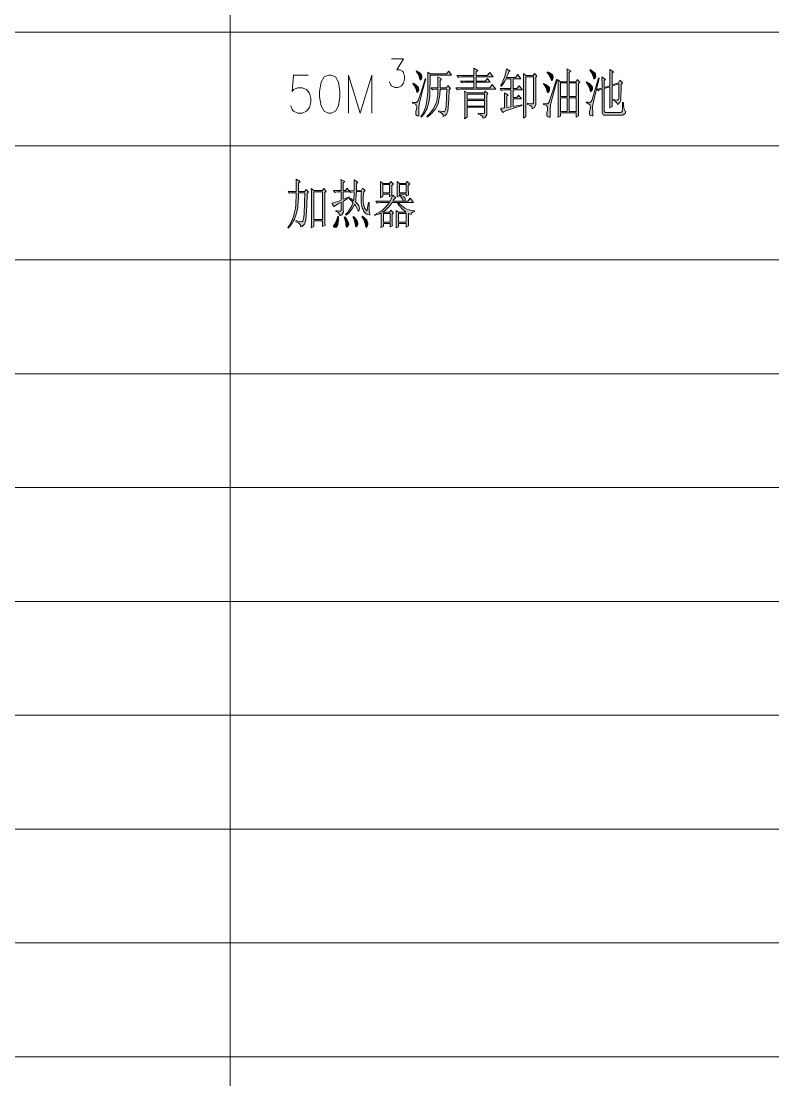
# Model space of a CAD drawing. Header units: millimetres. Extents: x 0 to 207, y 0 to 293.
# Drawn here: x 52 to 104.1, y 147.4 to 220.7 of the extents above; entities that cross this region are included whole.
import ezdxf

# ---------------------------------------------------------------- set-up
doc = ezdxf.new("R2010")
doc.units = ezdxf.units.MM

msp = doc.modelspace()

# ---------------------------------------------------------------- hatches: boundary and pattern name
h = msp.add_hatch(color=0)
h.dxf.hatch_style = 2
h.paths.add_polyline_path([(79.410278, 217.297), (79.561972, 217.20175), (79.734833, 217.057111), (79.752472, 217.01125), (79.770111, 216.961861), (79.78775, 216.901889), (79.78775, 216.887778), (79.78775, 216.848972), (79.766583, 216.774889), (79.745417, 216.739611), (79.72425, 216.704333), (79.699556, 216.665528), (79.674861, 216.665528), (79.639583, 216.732556), (79.621944, 216.799583), (79.593722, 216.901889), (79.477306, 217.134722), (79.389111, 217.268778)])
h = msp.add_hatch(color=0)
h.dxf.hatch_style = 2
h.paths.add_polyline_path([(80.186389, 217.208806), (80.348667, 217.078278), (81.488139, 217.078278), (81.643361, 217.268778), (81.840917, 216.990083), (80.348667, 216.990083), (80.348667, 216.623194), (80.341611, 216.019944), (80.331028, 215.787111), (80.323972, 215.55075), (80.256944, 215.109778), (80.196972, 214.905167), (80.140528, 214.697028), (79.911222, 214.294861), (79.738361, 214.097306), (79.703083, 214.139639), (79.840667, 214.330139), (80.027639, 214.753472), (80.080556, 214.986306), (80.133472, 215.215611), (80.189917, 215.825917), (80.193444, 216.203389), (80.193444, 216.580861), (80.193444, 217.085333)])
h = msp.add_hatch(color=0)
h.dxf.hatch_style = 2
h.paths.add_polyline_path([(83.368444, 217.473389), (83.650667, 217.325222), (83.544833, 217.222917), (83.544833, 216.972444), (84.306833, 216.972444), (84.483222, 217.191167), (84.719583, 216.88425), (83.544833, 216.88425), (83.544833, 216.591444), (84.165722, 216.591444), (84.317417, 216.767833), (84.5185, 216.50325), (83.544833, 216.50325), (83.544833, 216.12225), (84.483222, 216.12225), (84.659611, 216.340972), (84.895972, 216.034056), (82.521778, 216.034056), (82.447694, 216.034056), (82.306583, 216.012889), (82.239556, 215.988194), (82.133722, 216.12225), (83.379028, 216.12225), (83.379028, 216.50325), (82.849861, 216.50325), (82.775778, 216.50325), (82.634667, 216.482083), (82.571167, 216.460917), (82.465333, 216.591444), (83.379028, 216.591444), (83.379028, 216.88425), (82.592333, 216.88425), (82.51825, 216.88425), (82.377139, 216.863083), (82.310111, 216.841917), (82.204278, 216.972444), (83.379028, 216.972444), (83.379028, 217.1065), (83.3755, 217.356972)])
h = msp.add_hatch(color=0)
h.dxf.hatch_style = 2
h.paths.add_polyline_path([(85.657972, 214.757), (85.950778, 214.799333), (85.950778, 215.988194), (85.587417, 215.988194), (85.509806, 215.988194), (85.368694, 215.967028), (85.305194, 215.945861), (85.199361, 216.076389), (85.950778, 216.076389), (85.950778, 216.753722), (85.612111, 216.753722), (85.516861, 216.577333), (85.347528, 216.31275), (85.269917, 216.224556), (85.234639, 216.252778), (85.31225, 216.393889), (85.43925, 216.690222), (85.492167, 216.848972), (85.545083, 217.004194), (85.622694, 217.304056), (85.647389, 217.441639), (85.890806, 217.279361), (85.799083, 217.222917), (85.746167, 217.095917), (85.665028, 216.905417), (85.633278, 216.841917), (86.268278, 216.841917), (86.419972, 217.032417), (86.642222, 216.753722), (86.102472, 216.753722), (86.102472, 216.076389), (86.363528, 216.076389), (86.515222, 216.266889), (86.737472, 215.988194), (86.102472, 215.988194), (86.102472, 215.444917), (86.349417, 215.444917), (86.479944, 215.607194), (86.6775, 215.356722), (86.102472, 215.356722), (86.102472, 214.831083), (86.712778, 214.9475), (86.726889, 214.887528), (86.363528, 214.785222), (85.862583, 214.63), (85.728528, 214.580611), (85.594472, 214.527694), (85.418083, 214.4395), (85.37575, 214.404222), (85.234639, 214.697028), (85.294611, 214.704083), (85.428667, 214.72525), (85.506278, 214.742889), (85.506278, 215.342611), (85.506278, 215.430806), (85.499222, 215.649528), (85.492167, 215.783583), (85.753222, 215.621306), (85.657972, 215.533111)])
h = msp.add_hatch(color=0)
h.dxf.hatch_style = 2
h.paths.add_polyline_path([(87.09025, 215.049806), (87.206667, 215.035694), (87.372472, 215.021583), (87.418333, 215.021583), (87.464194, 215.021583), (87.513583, 215.085083), (87.513583, 215.152111), (87.513583, 216.88425), (86.973833, 216.88425), (86.973833, 214.125528), (86.808028, 214.023222), (86.815083, 214.15375), (86.818611, 214.368944), (86.818611, 214.450083), (86.818611, 216.665528), (86.818611, 216.729028), (86.815083, 216.951278), (86.808028, 217.102972), (86.973833, 216.972444), (87.488889, 216.972444), (87.570028, 217.120611), (87.746417, 216.944222), (87.665278, 216.856028), (87.665278, 215.109778), (87.672333, 214.9475), (87.548861, 214.72525), (87.418333, 214.668806), (87.414806, 214.771111), (87.249, 214.926333), (87.09025, 214.975722)])
h = msp.add_hatch(color=0)
h.dxf.hatch_style = 2
h.paths.add_polyline_path([(88.48725, 217.237028), (88.646, 217.148833), (88.822389, 217.018306), (88.840028, 216.9795), (88.857667, 216.940694), (88.875306, 216.877194), (88.875306, 216.856028), (88.875306, 216.824278), (88.857667, 216.75725), (88.840028, 216.714917), (88.822389, 216.676111), (88.794167, 216.633778), (88.780056, 216.633778), (88.762417, 216.633778), (88.727139, 216.69375), (88.7095, 216.753722), (88.674222, 216.848972), (88.55075, 217.067694), (88.462556, 217.191167)])
h = msp.add_hatch(color=0)
h.paths.add_polyline_path([(89.203389, 214.079667), (89.210444, 214.227833), (89.213972, 214.492417), (89.213972, 214.608833), (89.213972, 216.150472), (89.213972, 216.273944), (89.210444, 216.531472), (89.203389, 216.665528), (89.369194, 216.545583), (89.838389, 216.545583), (89.838389, 216.926583), (89.831333, 217.374611), (89.824278, 217.441639), (90.095917, 217.293472), (89.990083, 217.191167), (89.990083, 216.545583), (90.459278, 216.545583), (90.543944, 216.69375), (90.716806, 216.50325), (90.625083, 216.415056), (90.625083, 214.594722), (90.625083, 214.492417), (90.628611, 214.287806), (90.635667, 214.181972), (90.473389, 214.079667), (90.473389, 214.386583), (89.369194, 214.386583), (89.369194, 214.167861)])
h.paths.add_polyline_path([(89.990083, 215.430806), (89.990083, 214.474778), (90.473389, 214.474778), (90.473389, 215.430806)])
h.paths.add_polyline_path([(89.990083, 216.457389), (89.990083, 215.519), (90.473389, 215.519), (90.473389, 216.457389)])
h.paths.add_polyline_path([(89.369194, 215.430806), (89.369194, 214.474778), (89.838389, 214.474778), (89.838389, 215.430806)])
h.paths.add_polyline_path([(89.369194, 216.457389), (89.369194, 215.519), (89.838389, 215.519), (89.838389, 216.457389)])
h = msp.add_hatch(color=0)
h.dxf.hatch_style = 2
h.paths.add_polyline_path([(91.432944, 217.385194), (91.59875, 217.279361), (91.778667, 217.127667), (91.792778, 217.07475), (91.806889, 217.025361), (91.821, 216.951278), (91.821, 216.930111), (91.821, 216.891306), (91.799833, 216.824278), (91.782194, 216.796056), (91.761028, 216.767833), (91.729278, 216.739611), (91.715167, 216.739611), (91.697528, 216.739611), (91.66225, 216.810167), (91.644611, 216.88425), (91.616389, 216.9795), (91.499972, 217.208806), (91.411778, 217.339333)])
h = msp.add_hatch(color=0)
h.dxf.hatch_style = 2
h.paths.add_polyline_path([(92.798194, 216.196333), (92.410139, 216.076389), (92.410139, 214.608833), (92.410139, 214.506528), (92.466583, 214.404222), (92.526556, 214.404222), (93.500222, 214.404222), (93.56725, 214.404222), (93.641333, 214.492417), (93.655444, 214.580611), (93.666028, 214.668806), (93.676611, 214.926333), (93.676611, 215.095667), (93.736583, 215.095667), (93.743639, 214.926333), (93.764806, 214.704083), (93.782444, 214.654694), (93.800083, 214.601778), (93.860056, 214.513583), (93.898861, 214.478306), (93.853, 214.34425), (93.690722, 214.220778), (93.570778, 214.227833), (92.480694, 214.227833), (92.367806, 214.227833), (92.254917, 214.383056), (92.254917, 214.53475), (92.254917, 216.034056), (92.057361, 215.974083), (92.0115, 215.917639), (91.926833, 216.019944), (92.254917, 216.108139), (92.254917, 216.393889), (92.251389, 216.774889), (92.244333, 216.870139), (92.491278, 216.707861), (92.410139, 216.619667), (92.410139, 216.150472), (92.798194, 216.266889), (92.798194, 216.700806), (92.791139, 217.258194), (92.784083, 217.385194), (93.041611, 217.237028), (92.949889, 217.134722), (92.949889, 216.326861), (93.394389, 216.475028), (93.489639, 216.651417), (93.666028, 216.475028), (93.584889, 216.355083), (93.577833, 215.99525), (93.56725, 215.533111), (93.56725, 215.430806), (93.563722, 215.3285), (93.531972, 215.180333), (93.500222, 215.138), (93.472, 215.095667), (93.383806, 215.014528), (93.323833, 214.975722), (93.288556, 215.070972), (93.136861, 215.212083), (93.020444, 215.254417), (93.020444, 215.314389), (93.143917, 215.293222), (93.299139, 215.275583), (93.330889, 215.279111), (93.362639, 215.282639), (93.401444, 215.339083), (93.4085, 215.395528), (93.412028, 215.448444), (93.426139, 215.952917), (93.429667, 216.400944), (92.949889, 216.252778), (92.949889, 215.314389), (92.949889, 215.205028), (92.956944, 214.961611), (92.960472, 214.831083), (92.784083, 214.728778), (92.791139, 214.887528), (92.798194, 215.205028), (92.798194, 215.356722)])
h = msp.add_hatch(color=0)
h.dxf.hatch_style = 2
h.paths.add_polyline_path([(80.045278, 216.739611), (79.858306, 216.012889), (79.646639, 215.180333), (79.621944, 215.0745), (79.59725, 214.965139), (79.576083, 214.728778), (79.576083, 214.594722), (79.576083, 214.464194), (79.572556, 214.291333), (79.569028, 214.252528), (79.5655, 214.210194), (79.540806, 214.171389), (79.516111, 214.171389), (79.498472, 214.171389), (79.449083, 214.189028), (79.417333, 214.206667), (79.385583, 214.224306), (79.353833, 214.294861), (79.353833, 214.347778), (79.353833, 214.390111), (79.371472, 214.499472), (79.389111, 214.5665), (79.40675, 214.640583), (79.424389, 214.749944), (79.424389, 214.785222), (79.424389, 214.838139), (79.392639, 214.919278), (79.364417, 214.9475), (79.336194, 214.97925), (79.21625, 215.035694), (79.128056, 215.067444), (79.128056, 215.123889), (79.240944, 215.109778), (79.371472, 215.099194), (79.392639, 215.102722), (79.413806, 215.10625), (79.473778, 215.16975), (79.509056, 215.226194), (79.547861, 215.286167), (79.791278, 216.048167), (79.999417, 216.753722)])
h = msp.add_hatch(color=0)
h.dxf.hatch_style = 2
h.paths.add_polyline_path([(79.188028, 216.446806), (79.371472, 216.330389), (79.554917, 216.139889), (79.558444, 216.072861), (79.561972, 216.002306), (79.544333, 215.903528), (79.523167, 215.871778), (79.502, 215.843556), (79.477306, 215.815333), (79.452611, 215.815333), (79.417333, 215.885889), (79.399694, 215.959972), (79.371472, 216.055222), (79.251528, 216.284528), (79.163333, 216.418583)])
h = msp.add_hatch(color=0)
h.dxf.hatch_style = 2
h.paths.add_polyline_path([(80.419222, 216.12225), (80.891944, 216.12225), (80.895472, 216.418583), (80.891944, 216.799583), (80.877833, 216.887778), (81.149472, 216.739611), (81.054222, 216.637306), (81.043639, 216.12225), (81.488139, 216.12225), (81.572806, 216.270417), (81.759778, 216.079917), (81.664528, 215.991722), (81.646889, 215.293222), (81.586917, 214.499472), (81.541056, 214.404222), (81.498722, 214.308972), (81.361139, 214.178444), (81.265889, 214.139639), (81.258833, 214.252528), (81.096556, 214.411278), (80.937806, 214.464194), (80.937806, 214.524167), (81.061278, 214.499472), (81.241194, 214.474778), (81.294111, 214.47125), (81.350556, 214.467722), (81.424639, 214.587667), (81.442278, 214.714667), (81.459917, 214.838139), (81.495194, 215.501361), (81.512833, 216.034056), (81.043639, 216.034056), (81.036583, 215.638944), (80.920167, 215.032167), (80.807278, 214.824028), (80.697917, 214.615889), (80.366306, 214.252528), (80.151111, 214.097306), (80.126417, 214.139639), (80.313389, 214.308972), (80.595611, 214.682917), (80.690861, 214.891056), (80.786111, 215.095667), (80.884889, 215.667167), (80.891944, 216.034056), (80.807278, 216.034056), (80.733194, 216.034056), (80.592083, 216.012889), (80.525056, 215.991722)])
h = msp.add_hatch(color=0)
h.dxf.hatch_style = 2
h.paths.add_polyline_path([(88.215611, 216.429167), (88.409639, 216.319806), (88.607194, 216.132833), (88.610722, 216.055222), (88.61425, 215.977611), (88.596611, 215.875306), (88.575444, 215.850611), (88.554278, 215.822389), (88.522528, 215.797694), (88.511944, 215.797694), (88.494306, 215.797694), (88.459028, 215.864722), (88.441389, 215.93175), (88.416694, 216.019944), (88.293222, 216.252778), (88.194444, 216.400944)])
h = msp.add_hatch(color=0)
h.dxf.hatch_style = 2
h.paths.add_polyline_path([(89.143417, 216.69375), (88.938806, 215.914111), (88.716556, 215.046278), (88.698917, 214.954556), (88.681278, 214.862833), (88.663639, 214.637056), (88.663639, 214.506528), (88.663639, 214.376), (88.663639, 214.203139), (88.663639, 214.160806), (88.663639, 214.122), (88.638944, 214.079667), (88.617778, 214.079667), (88.600139, 214.079667), (88.543694, 214.100833), (88.504889, 214.118472), (88.466083, 214.136111), (88.427278, 214.213722), (88.427278, 214.270167), (88.427278, 214.323083), (88.441389, 214.425389), (88.451972, 214.478306), (88.469611, 214.548861), (88.48725, 214.668806), (88.48725, 214.711139), (88.48725, 214.757), (88.462556, 214.827556), (88.434333, 214.859306), (88.409639, 214.887528), (88.293222, 214.9475), (88.205028, 214.975722), (88.205028, 215.035694), (88.300278, 215.021583), (88.427278, 215.007472), (88.459028, 215.011), (88.490778, 215.018056), (88.554278, 215.081556), (88.586028, 215.145056), (88.617778, 215.208556), (88.875306, 215.988194), (89.097556, 216.707861)])
h = msp.add_hatch(color=0)
h.dxf.hatch_style = 2
h.paths.add_polyline_path([(91.175417, 216.545583), (91.380028, 216.415056), (91.588167, 216.199861), (91.588167, 216.115194), (91.588167, 216.030528), (91.556417, 215.917639), (91.521139, 215.885889), (91.489389, 215.857667), (91.432944, 215.93175), (91.411778, 216.034056), (91.380028, 216.129306), (91.253028, 216.362139), (91.15425, 216.50325)])
h = msp.add_hatch(color=0)
h.dxf.hatch_style = 2
h.paths.add_polyline_path([(92.057361, 216.796056), (91.870389, 216.016417), (91.66225, 215.148583), (91.641083, 215.056861), (91.619917, 214.965139), (91.602278, 214.742889), (91.605806, 214.608833), (91.609333, 214.478306), (91.616389, 214.294861), (91.623444, 214.241944), (91.623444, 214.213722), (91.591694, 214.181972), (91.563472, 214.181972), (91.538778, 214.181972), (91.482333, 214.199611), (91.447056, 214.213722), (91.411778, 214.227833), (91.3765, 214.294861), (91.3765, 214.34425), (91.3765, 214.383056), (91.394139, 214.492417), (91.411778, 214.5665), (91.429417, 214.637056), (91.447056, 214.757), (91.447056, 214.799333), (91.447056, 214.85225), (91.418833, 214.933389), (91.394139, 214.961611), (91.365917, 214.989833), (91.253028, 215.049806), (91.164833, 215.078028), (91.164833, 215.138), (91.270667, 215.123889), (91.401194, 215.113306), (91.429417, 215.116833), (91.454111, 215.120361), (91.514083, 215.183861), (91.545833, 215.247361), (91.577583, 215.310861), (91.810417, 216.0905), (92.0115, 216.810167)])
h = msp.add_hatch(color=0)
h.paths.add_polyline_path([(82.744028, 215.885889), (82.945111, 215.769472), (84.084583, 215.769472), (84.165722, 215.9), (84.352694, 215.723611), (84.271556, 215.635417), (84.271556, 214.390111), (84.278611, 214.241944), (84.148083, 214.051444), (84.014028, 214.009111), (84.014028, 214.111417), (83.844694, 214.256056), (83.671833, 214.301917), (83.671833, 214.361889), (83.844694, 214.34425), (84.038722, 214.333667), (84.059889, 214.337194), (84.084583, 214.340722), (84.109278, 214.390111), (84.109278, 214.432444), (84.109278, 214.771111), (82.920417, 214.771111), (82.920417, 214.079667), (82.744028, 213.977361), (82.751083, 214.139639), (82.758139, 214.619417), (82.758139, 214.940444), (82.758139, 215.257944), (82.751083, 215.734194)])
h.paths.add_polyline_path([(82.920417, 215.243833), (82.920417, 214.859306), (84.109278, 214.859306), (84.109278, 215.243833)])
h.paths.add_polyline_path([(82.920417, 215.681278), (82.920417, 215.332028), (84.109278, 215.332028), (84.109278, 215.681278)])
h = msp.add_hatch(color=0)
h.dxf.hatch_style = 2
h.paths.add_polyline_path([(71.081194, 208.936167), (71.081194, 209.20075), (71.074139, 209.627611), (71.070611, 209.786361), (71.349306, 209.627611), (71.243472, 209.521778), (71.243472, 208.936167), (71.666806, 208.936167), (71.762056, 209.084333), (71.938444, 208.893833), (71.832611, 208.791528), (71.814972, 207.937806), (71.751472, 206.957083), (71.702083, 206.823028), (71.656222, 206.6925), (71.497472, 206.530222), (71.384583, 206.502), (71.391639, 206.59725), (71.229361, 206.773639), (71.0565, 206.85125), (71.070611, 206.925333), (71.204667, 206.883), (71.381056, 206.837139), (71.419861, 206.837139), (71.444556, 206.837139), (71.493944, 206.858306), (71.522167, 206.875944), (71.546861, 206.893583), (71.59625, 207.062917), (71.613889, 207.211083), (71.635056, 207.362778), (71.666806, 208.181222), (71.680917, 208.847972), (71.243472, 208.847972), (71.239944, 208.608083), (71.218778, 208.18475), (71.204667, 208.004833), (71.190556, 207.824917), (71.105889, 207.440389), (71.035333, 207.235778), (70.964778, 207.027639), (70.710778, 206.611361), (70.527333, 206.396167), (70.492056, 206.442028), (70.629639, 206.639583), (70.827194, 207.027639), (70.887167, 207.218139), (70.947139, 207.412167), (71.028278, 207.800222), (71.045917, 207.997778), (71.063556, 208.195333), (71.081194, 208.622194), (71.081194, 208.847972), (70.763694, 208.847972), (70.622583, 208.81975), (70.527333, 208.936167)])
h = msp.add_hatch(color=0)
h.dxf.hatch_style = 2
h.paths.add_polyline_path([(74.192694, 209.006722), (74.192694, 209.296), (74.185639, 209.677), (74.182111, 209.77225), (74.439639, 209.638194), (74.344389, 209.535889), (74.344389, 209.006722), (74.4855, 209.006722), (74.616028, 209.169), (74.792417, 208.918528), (74.344389, 208.918528), (74.344389, 208.407), (74.414944, 208.435222), (74.616028, 208.516361), (74.743028, 208.569278), (74.757139, 208.509306), (74.619556, 208.435222), (74.414944, 208.318806), (74.344389, 208.272944), (74.344389, 207.659111), (74.351444, 207.518), (74.235028, 207.320444), (74.111556, 207.260472), (74.1045, 207.355722), (73.963389, 207.503889), (73.829333, 207.556806), (73.829333, 207.61325), (73.935167, 207.599139), (74.076278, 207.585028), (74.115083, 207.585028), (74.153889, 207.585028), (74.192694, 207.634417), (74.192694, 207.687333), (74.192694, 208.202389), (73.981028, 208.096556), (73.734083, 207.937806), (73.698806, 207.877833), (73.557694, 208.142417), (73.645889, 208.156528), (73.963389, 208.258833), (74.192694, 208.347028), (74.192694, 208.918528), (74.041, 208.918528), (73.963389, 208.918528), (73.822278, 208.897361), (73.758778, 208.876194), (73.652944, 209.006722)])
h = msp.add_hatch(color=0)
h.dxf.hatch_style = 2
h.paths.add_polyline_path([(74.767722, 208.992611), (75.095806, 209.006722), (75.095806, 209.26425), (75.092278, 209.631139), (75.085222, 209.7405), (75.353333, 209.595861), (75.261611, 209.493556), (75.254556, 209.292472), (75.2475, 209.059639), (75.2475, 209.020833), (75.600278, 209.038472), (75.670833, 209.183111), (75.847222, 209.006722), (75.7555, 208.918528), (75.737861, 208.766833), (75.720222, 208.516361), (75.720222, 208.421111), (75.720222, 208.294111), (75.751972, 208.054222), (75.783722, 207.937806), (75.815472, 207.817861), (75.917778, 207.655583), (75.988333, 207.61325), (76.016556, 207.796694), (76.069472, 208.082444), (76.094167, 208.18475), (76.140028, 208.18475), (76.129444, 208.047167), (76.122389, 207.814333), (76.122389, 207.722611), (76.125917, 207.630889), (76.154139, 207.472139), (76.175306, 207.408639), (76.192944, 207.362778), (76.175306, 207.320444), (76.140028, 207.320444), (76.129444, 207.320444), (76.044778, 207.348667), (75.970694, 207.376889), (75.896611, 207.408639), (75.769611, 207.560333), (75.713167, 207.687333), (75.656722, 207.810806), (75.59675, 208.036583), (75.589694, 208.135361), (75.582639, 208.234139), (75.579111, 208.382306), (75.579111, 208.435222), (75.579111, 208.551639), (75.589694, 208.809167), (75.600278, 208.950278), (75.2475, 208.932639), (75.243972, 208.706861), (75.208694, 208.347028), (75.180472, 208.2165), (75.296889, 208.103611), (75.423889, 207.948389), (75.438, 207.899), (75.448583, 207.853139), (75.459167, 207.789639), (75.459167, 207.775528), (75.459167, 207.754361), (75.448583, 207.694389), (75.438, 207.655583), (75.423889, 207.620306), (75.402722, 207.585028), (75.388611, 207.585028), (75.378028, 207.585028), (75.34275, 207.641472), (75.318056, 207.701444), (75.282778, 207.789639), (75.184, 207.973083), (75.1205, 208.068333), (74.997028, 207.80375), (74.697167, 207.42275), (74.520778, 207.306333), (74.496083, 207.348667), (74.672472, 207.525056), (74.926472, 207.944861), (75.004083, 208.18475), (74.951167, 208.251778), (74.838278, 208.37525), (74.778306, 208.435222), (74.803, 208.477556), (74.884139, 208.428167), (75.004083, 208.339972), (75.039361, 208.304694), (75.060528, 208.449333), (75.092278, 208.759778), (75.095806, 208.918528), (74.908833, 208.904417), (74.862972, 208.862083)])
h = msp.add_hatch(color=0)
h.paths.add_polyline_path([(76.916139, 208.509306), (76.923194, 208.657472), (76.926722, 208.94675), (76.926722, 209.091389), (76.926722, 209.2325), (76.923194, 209.507667), (76.916139, 209.641722), (77.081944, 209.507667), (77.540556, 209.507667), (77.621694, 209.641722), (77.808667, 209.447694), (77.702833, 209.363028), (77.702833, 209.098444), (77.709889, 208.752722), (77.713417, 208.671583), (77.551139, 208.583389), (77.551139, 208.759778), (77.081944, 208.759778), (77.081944, 208.611611)])
h.paths.add_polyline_path([(77.081944, 209.419472), (77.081944, 208.847972), (77.551139, 208.847972), (77.551139, 209.419472)])
h = msp.add_hatch(color=0)
h.paths.add_polyline_path([(78.066194, 208.583389), (78.07325, 208.717444), (78.080306, 208.982028), (78.080306, 209.119611), (78.080306, 209.253667), (78.07325, 209.514722), (78.066194, 209.638194), (78.232, 209.507667), (78.6765, 209.507667), (78.761167, 209.641722), (78.937556, 209.465333), (78.842306, 209.363028), (78.842306, 209.119611), (78.849361, 208.780944), (78.852889, 208.685694), (78.690611, 208.611611), (78.690611, 208.759778), (78.232, 208.759778), (78.232, 208.657472)])
h.paths.add_polyline_path([(78.232, 209.419472), (78.232, 208.847972), (78.690611, 208.847972), (78.690611, 209.419472)])
h = msp.add_hatch(color=0)
h.paths.add_polyline_path([(73.063806, 208.879722), (73.063806, 207.278111), (73.063806, 207.101722), (73.070861, 206.763056), (73.077917, 206.600778), (72.912111, 206.512583), (72.912111, 206.911222), (72.291222, 206.911222), (72.291222, 206.530222), (72.125417, 206.427917), (72.132472, 206.653694), (72.136, 207.338083), (72.136, 207.793167), (72.136, 208.24825), (72.132472, 208.929111), (72.125417, 209.158417), (72.301806, 209.01025), (72.887417, 209.01025), (72.99325, 209.144306), (73.148472, 208.950278)])
h.paths.add_polyline_path([(72.291222, 208.922056), (72.291222, 206.999417), (72.912111, 206.999417), (72.912111, 208.922056)])
h = msp.add_hatch(color=0)
h.paths.add_polyline_path([(78.852889, 207.408639), (78.852889, 207.101722), (78.859944, 206.681917), (78.867, 206.572556), (78.690611, 206.484361), (78.690611, 206.720722), (78.161444, 206.720722), (78.161444, 206.498472), (77.995639, 206.427917), (78.002694, 206.579611), (78.00975, 206.886528), (78.00975, 207.034694), (78.00975, 207.186389), (78.002694, 207.475667), (77.995639, 207.616778), (78.161444, 207.514472), (78.655333, 207.514472), (78.6765, 207.542694), (78.478944, 207.680278), (78.179083, 208.004833), (78.080306, 208.188278), (77.727528, 208.188278), (77.572306, 207.958972), (77.240694, 207.623833), (77.05725, 207.514472), (77.551139, 207.514472), (77.632278, 207.645), (77.808667, 207.468611), (77.727528, 207.380417), (77.727528, 207.0735), (77.731056, 206.667806), (77.738111, 206.572556), (77.575833, 206.498472), (77.575833, 206.720722), (77.117222, 206.720722), (77.117222, 206.530222), (76.951417, 206.456139), (76.958472, 206.579611), (76.962, 206.844194), (76.962, 206.985306), (76.962, 207.122889), (76.962, 207.35925), (76.962, 207.4545), (76.845583, 207.401583), (76.623333, 207.320444), (76.5175, 207.292222), (76.506917, 207.334556), (76.669194, 207.408639), (76.958472, 207.5815), (77.081944, 207.680278), (77.205417, 207.779056), (77.434722, 208.033056), (77.540556, 208.188278), (76.976111, 208.188278), (76.8985, 208.188278), (76.757389, 208.163583), (76.693889, 208.142417), (76.588056, 208.276472), (77.575833, 208.276472), (77.625222, 208.378778), (77.720472, 208.590444), (77.762806, 208.699806), (77.985056, 208.509306), (77.925083, 208.481083), (77.815722, 208.364667), (77.762806, 208.276472), (78.500111, 208.276472), (78.471889, 208.378778), (78.355472, 208.555167), (78.267278, 208.625722), (78.291972, 208.671583), (78.401333, 208.636306), (78.542444, 208.569278), (78.570667, 208.537528), (78.602417, 208.509306), (78.630639, 208.459917), (78.630639, 208.435222), (78.630639, 208.399944), (78.602417, 208.318806), (78.570667, 208.276472), (78.807028, 208.276472), (78.972833, 208.481083), (79.205667, 208.188278), (78.150861, 208.188278), (78.249639, 208.068333), (78.482472, 207.870778), (78.613, 207.789639), (78.747056, 207.7085), (79.071611, 207.623833), (79.265639, 207.61325), (79.265639, 207.556806), (79.170389, 207.542694), (79.061028, 207.440389), (79.043389, 207.352194), (78.867, 207.42275)])
h.paths.add_polyline_path([(78.161444, 207.426278), (78.161444, 206.808917), (78.690611, 206.808917), (78.690611, 207.426278)])
h.paths.add_polyline_path([(77.117222, 207.426278), (77.117222, 206.808917), (77.575833, 206.808917), (77.575833, 207.426278)])
h = msp.add_hatch(color=0)
h.dxf.hatch_style = 2
h.paths.add_polyline_path([(73.956333, 207.218139), (74.005722, 207.218139), (74.005722, 206.974722), (73.970444, 206.66075), (73.935167, 206.586667), (73.899889, 206.512583), (73.815222, 206.456139), (73.762306, 206.47025), (73.712917, 206.484361), (73.663528, 206.530222), (73.663528, 206.558444), (73.663528, 206.579611), (73.69175, 206.632528), (73.7235, 206.66075), (73.779944, 206.734833), (73.899889, 207.013528)])
h = msp.add_hatch(color=0)
h.dxf.hatch_style = 2
h.paths.add_polyline_path([(74.450222, 207.186389), (74.563111, 207.055861), (74.690111, 206.85125), (74.70775, 206.777167), (74.725389, 206.703083), (74.70775, 206.590194), (74.672472, 206.551389), (74.637194, 206.509056), (74.591333, 206.47025), (74.58075, 206.47025), (74.556056, 206.47025), (74.527833, 206.558444), (74.520778, 206.646639), (74.513722, 206.770111), (74.457278, 207.034694), (74.404361, 207.172278)])
h = msp.add_hatch(color=0)
h.dxf.hatch_style = 2
h.paths.add_polyline_path([(75.039361, 207.218139), (75.162833, 207.094667), (75.300417, 206.921806), (75.318056, 206.872417), (75.335694, 206.826556), (75.353333, 206.756), (75.353333, 206.734833), (75.353333, 206.688972), (75.328639, 206.607833), (75.300417, 206.572556), (75.275722, 206.537278), (75.243972, 206.498472), (75.212222, 206.498472), (75.180472, 206.586667), (75.166361, 206.674861), (75.148722, 206.808917), (75.067583, 207.062917), (75.004083, 207.189917)])
h = msp.add_hatch(color=0)
h.dxf.hatch_style = 2
h.paths.add_polyline_path([(75.624972, 207.218139), (75.66025, 207.246361), (75.801361, 207.122889), (75.967167, 206.9465), (75.995389, 206.897111), (76.020083, 206.844194), (76.048306, 206.756), (76.048306, 206.720722), (76.048306, 206.667806), (76.023611, 206.576083), (75.998917, 206.537278), (75.97775, 206.494944), (75.942472, 206.456139), (75.931889, 206.456139), (75.91425, 206.456139), (75.8825, 206.537278), (75.871917, 206.618417), (75.854278, 206.734833), (75.730806, 207.034694)])

# ---------------------------------------------------------------- linework, layer by layer
at = {"color": 0, "lineweight": 0}
for points in [[(66.509194, 242.637028), (66.509194, 15.889111)], [(25.124833, 219.974583), (201.9935, 219.974583)], [(77.685194, 218.126028), (78.510694, 218.126028), (78.059139, 217.374611), (78.284917, 217.374611), (78.436611, 217.282889), (78.510694, 217.187639), (78.584778, 216.905417), (78.584778, 216.718444), (78.510694, 216.436222), (78.362528, 216.24925), (78.13675, 216.154), (77.910972, 216.154), (77.685194, 216.24925), (77.611111, 216.3445), (77.5335, 216.531472)], [(71.903167, 217.004194), (70.904806, 217.004194), (70.8025, 215.875306), (70.904806, 216.002306), (71.204667, 216.125778), (71.504528, 216.125778), (71.804389, 216.002306), (72.005472, 215.751833), (72.10425, 215.377889), (72.10425, 215.127417), (72.005472, 214.749944), (71.804389, 214.499472), (71.504528, 214.376), (71.204667, 214.376), (70.904806, 214.499472), (70.8025, 214.626472), (70.703722, 214.876944)], [(74.70775, 214.376), (74.70775, 217.004194), (75.508556, 214.376), (76.309361, 217.004194), (76.309361, 214.376)], [(25.124833, 212.093528), (201.9935, 212.093528)], [(25.124833, 204.208944), (201.9935, 204.208944)], [(25.124833, 196.327889), (201.9935, 196.327889)], [(25.124833, 188.443306), (201.9935, 188.443306)], [(25.124833, 180.56225), (201.9935, 180.56225)], [(25.124833, 172.677667), (201.9935, 172.677667)], [(25.124833, 164.796611), (201.9935, 164.796611)], [(25.124833, 156.915556), (201.9935, 156.915556)], [(25.124833, 149.030972), (201.9935, 149.030972)]]:
    msp.add_lwpolyline(points, dxfattribs=at)
for points in [[(73.307222, 217.004194), (73.007361, 216.877194), (72.806278, 216.50325), (72.703972, 215.875306), (72.703972, 215.501361), (72.806278, 214.876944), (73.007361, 214.499472), (73.307222, 214.376), (73.504778, 214.376), (73.808167, 214.499472), (74.005722, 214.876944), (74.108028, 215.501361), (74.108028, 215.875306), (74.005722, 216.50325), (73.808167, 216.877194), (73.504778, 217.004194)], [(79.410278, 217.297), (79.561972, 217.20175), (79.734833, 217.057111), (79.752472, 217.01125), (79.770111, 216.961861), (79.78775, 216.901889), (79.78775, 216.887778), (79.78775, 216.848972), (79.766583, 216.774889), (79.745417, 216.739611), (79.72425, 216.704333), (79.699556, 216.665528), (79.674861, 216.665528), (79.639583, 216.732556), (79.621944, 216.799583), (79.593722, 216.901889), (79.477306, 217.134722), (79.389111, 217.268778)], [(80.186389, 217.208806), (80.348667, 217.078278), (81.488139, 217.078278), (81.643361, 217.268778), (81.840917, 216.990083), (80.348667, 216.990083), (80.348667, 216.623194), (80.341611, 216.019944), (80.331028, 215.787111), (80.323972, 215.55075), (80.256944, 215.109778), (80.196972, 214.905167), (80.140528, 214.697028), (79.911222, 214.294861), (79.738361, 214.097306), (79.703083, 214.139639), (79.840667, 214.330139), (80.027639, 214.753472), (80.080556, 214.986306), (80.133472, 215.215611), (80.189917, 215.825917), (80.193444, 216.203389), (80.193444, 216.580861), (80.193444, 217.085333)], [(83.368444, 217.473389), (83.650667, 217.325222), (83.544833, 217.222917), (83.544833, 216.972444), (84.306833, 216.972444), (84.483222, 217.191167), (84.719583, 216.88425), (83.544833, 216.88425), (83.544833, 216.591444), (84.165722, 216.591444), (84.317417, 216.767833), (84.5185, 216.50325), (83.544833, 216.50325), (83.544833, 216.12225), (84.483222, 216.12225), (84.659611, 216.340972), (84.895972, 216.034056), (82.521778, 216.034056), (82.447694, 216.034056), (82.306583, 216.012889), (82.239556, 215.988194), (82.133722, 216.12225), (83.379028, 216.12225), (83.379028, 216.50325), (82.849861, 216.50325), (82.775778, 216.50325), (82.634667, 216.482083), (82.571167, 216.460917), (82.465333, 216.591444), (83.379028, 216.591444), (83.379028, 216.88425), (82.592333, 216.88425), (82.51825, 216.88425), (82.377139, 216.863083), (82.310111, 216.841917), (82.204278, 216.972444), (83.379028, 216.972444), (83.379028, 217.1065), (83.3755, 217.356972)], [(85.657972, 214.757), (85.950778, 214.799333), (85.950778, 215.988194), (85.587417, 215.988194), (85.509806, 215.988194), (85.368694, 215.967028), (85.305194, 215.945861), (85.199361, 216.076389), (85.950778, 216.076389), (85.950778, 216.753722), (85.612111, 216.753722), (85.516861, 216.577333), (85.347528, 216.31275), (85.269917, 216.224556), (85.234639, 216.252778), (85.31225, 216.393889), (85.43925, 216.690222), (85.492167, 216.848972), (85.545083, 217.004194), (85.622694, 217.304056), (85.647389, 217.441639), (85.890806, 217.279361), (85.799083, 217.222917), (85.746167, 217.095917), (85.665028, 216.905417), (85.633278, 216.841917), (86.268278, 216.841917), (86.419972, 217.032417), (86.642222, 216.753722), (86.102472, 216.753722), (86.102472, 216.076389), (86.363528, 216.076389), (86.515222, 216.266889), (86.737472, 215.988194), (86.102472, 215.988194), (86.102472, 215.444917), (86.349417, 215.444917), (86.479944, 215.607194), (86.6775, 215.356722), (86.102472, 215.356722), (86.102472, 214.831083), (86.712778, 214.9475), (86.726889, 214.887528), (86.363528, 214.785222), (85.862583, 214.63), (85.728528, 214.580611), (85.594472, 214.527694), (85.418083, 214.4395), (85.37575, 214.404222), (85.234639, 214.697028), (85.294611, 214.704083), (85.428667, 214.72525), (85.506278, 214.742889), (85.506278, 215.342611), (85.506278, 215.430806), (85.499222, 215.649528), (85.492167, 215.783583), (85.753222, 215.621306), (85.657972, 215.533111)], [(87.09025, 215.049806), (87.206667, 215.035694), (87.372472, 215.021583), (87.418333, 215.021583), (87.464194, 215.021583), (87.513583, 215.085083), (87.513583, 215.152111), (87.513583, 216.88425), (86.973833, 216.88425), (86.973833, 214.125528), (86.808028, 214.023222), (86.815083, 214.15375), (86.818611, 214.368944), (86.818611, 214.450083), (86.818611, 216.665528), (86.818611, 216.729028), (86.815083, 216.951278), (86.808028, 217.102972), (86.973833, 216.972444), (87.488889, 216.972444), (87.570028, 217.120611), (87.746417, 216.944222), (87.665278, 216.856028), (87.665278, 215.109778), (87.672333, 214.9475), (87.548861, 214.72525), (87.418333, 214.668806), (87.414806, 214.771111), (87.249, 214.926333), (87.09025, 214.975722)], [(88.48725, 217.237028), (88.646, 217.148833), (88.822389, 217.018306), (88.840028, 216.9795), (88.857667, 216.940694), (88.875306, 216.877194), (88.875306, 216.856028), (88.875306, 216.824278), (88.857667, 216.75725), (88.840028, 216.714917), (88.822389, 216.676111), (88.794167, 216.633778), (88.780056, 216.633778), (88.762417, 216.633778), (88.727139, 216.69375), (88.7095, 216.753722), (88.674222, 216.848972), (88.55075, 217.067694), (88.462556, 217.191167)], [(89.203389, 214.079667), (89.210444, 214.227833), (89.213972, 214.492417), (89.213972, 214.608833), (89.213972, 216.150472), (89.213972, 216.273944), (89.210444, 216.531472), (89.203389, 216.665528), (89.369194, 216.545583), (89.838389, 216.545583), (89.838389, 216.926583), (89.831333, 217.374611), (89.824278, 217.441639), (90.095917, 217.293472), (89.990083, 217.191167), (89.990083, 216.545583), (90.459278, 216.545583), (90.543944, 216.69375), (90.716806, 216.50325), (90.625083, 216.415056), (90.625083, 214.594722), (90.625083, 214.492417), (90.628611, 214.287806), (90.635667, 214.181972), (90.473389, 214.079667), (90.473389, 214.386583), (89.369194, 214.386583), (89.369194, 214.167861)], [(91.432944, 217.385194), (91.59875, 217.279361), (91.778667, 217.127667), (91.792778, 217.07475), (91.806889, 217.025361), (91.821, 216.951278), (91.821, 216.930111), (91.821, 216.891306), (91.799833, 216.824278), (91.782194, 216.796056), (91.761028, 216.767833), (91.729278, 216.739611), (91.715167, 216.739611), (91.697528, 216.739611), (91.66225, 216.810167), (91.644611, 216.88425), (91.616389, 216.9795), (91.499972, 217.208806), (91.411778, 217.339333)], [(92.798194, 216.196333), (92.410139, 216.076389), (92.410139, 214.608833), (92.410139, 214.506528), (92.466583, 214.404222), (92.526556, 214.404222), (93.500222, 214.404222), (93.56725, 214.404222), (93.641333, 214.492417), (93.655444, 214.580611), (93.666028, 214.668806), (93.676611, 214.926333), (93.676611, 215.095667), (93.736583, 215.095667), (93.743639, 214.926333), (93.764806, 214.704083), (93.782444, 214.654694), (93.800083, 214.601778), (93.860056, 214.513583), (93.898861, 214.478306), (93.853, 214.34425), (93.690722, 214.220778), (93.570778, 214.227833), (92.480694, 214.227833), (92.367806, 214.227833), (92.254917, 214.383056), (92.254917, 214.53475), (92.254917, 216.034056), (92.057361, 215.974083), (92.0115, 215.917639), (91.926833, 216.019944), (92.254917, 216.108139), (92.254917, 216.393889), (92.251389, 216.774889), (92.244333, 216.870139), (92.491278, 216.707861), (92.410139, 216.619667), (92.410139, 216.150472), (92.798194, 216.266889), (92.798194, 216.700806), (92.791139, 217.258194), (92.784083, 217.385194), (93.041611, 217.237028), (92.949889, 217.134722), (92.949889, 216.326861), (93.394389, 216.475028), (93.489639, 216.651417), (93.666028, 216.475028), (93.584889, 216.355083), (93.577833, 215.99525), (93.56725, 215.533111), (93.56725, 215.430806), (93.563722, 215.3285), (93.531972, 215.180333), (93.500222, 215.138), (93.472, 215.095667), (93.383806, 215.014528), (93.323833, 214.975722), (93.288556, 215.070972), (93.136861, 215.212083), (93.020444, 215.254417), (93.020444, 215.314389), (93.143917, 215.293222), (93.299139, 215.275583), (93.330889, 215.279111), (93.362639, 215.282639), (93.401444, 215.339083), (93.4085, 215.395528), (93.412028, 215.448444), (93.426139, 215.952917), (93.429667, 216.400944), (92.949889, 216.252778), (92.949889, 215.314389), (92.949889, 215.205028), (92.956944, 214.961611), (92.960472, 214.831083), (92.784083, 214.728778), (92.791139, 214.887528), (92.798194, 215.205028), (92.798194, 215.356722)], [(80.045278, 216.739611), (79.858306, 216.012889), (79.646639, 215.180333), (79.621944, 215.0745), (79.59725, 214.965139), (79.576083, 214.728778), (79.576083, 214.594722), (79.576083, 214.464194), (79.572556, 214.291333), (79.569028, 214.252528), (79.5655, 214.210194), (79.540806, 214.171389), (79.516111, 214.171389), (79.498472, 214.171389), (79.449083, 214.189028), (79.417333, 214.206667), (79.385583, 214.224306), (79.353833, 214.294861), (79.353833, 214.347778), (79.353833, 214.390111), (79.371472, 214.499472), (79.389111, 214.5665), (79.40675, 214.640583), (79.424389, 214.749944), (79.424389, 214.785222), (79.424389, 214.838139), (79.392639, 214.919278), (79.364417, 214.9475), (79.336194, 214.97925), (79.21625, 215.035694), (79.128056, 215.067444), (79.128056, 215.123889), (79.240944, 215.109778), (79.371472, 215.099194), (79.392639, 215.102722), (79.413806, 215.10625), (79.473778, 215.16975), (79.509056, 215.226194), (79.547861, 215.286167), (79.791278, 216.048167), (79.999417, 216.753722)], [(79.188028, 216.446806), (79.371472, 216.330389), (79.554917, 216.139889), (79.558444, 216.072861), (79.561972, 216.002306), (79.544333, 215.903528), (79.523167, 215.871778), (79.502, 215.843556), (79.477306, 215.815333), (79.452611, 215.815333), (79.417333, 215.885889), (79.399694, 215.959972), (79.371472, 216.055222), (79.251528, 216.284528), (79.163333, 216.418583)], [(80.419222, 216.12225), (80.891944, 216.12225), (80.895472, 216.418583), (80.891944, 216.799583), (80.877833, 216.887778), (81.149472, 216.739611), (81.054222, 216.637306), (81.043639, 216.12225), (81.488139, 216.12225), (81.572806, 216.270417), (81.759778, 216.079917), (81.664528, 215.991722), (81.646889, 215.293222), (81.586917, 214.499472), (81.541056, 214.404222), (81.498722, 214.308972), (81.361139, 214.178444), (81.265889, 214.139639), (81.258833, 214.252528), (81.096556, 214.411278), (80.937806, 214.464194), (80.937806, 214.524167), (81.061278, 214.499472), (81.241194, 214.474778), (81.294111, 214.47125), (81.350556, 214.467722), (81.424639, 214.587667), (81.442278, 214.714667), (81.459917, 214.838139), (81.495194, 215.501361), (81.512833, 216.034056), (81.043639, 216.034056), (81.036583, 215.638944), (80.920167, 215.032167), (80.807278, 214.824028), (80.697917, 214.615889), (80.366306, 214.252528), (80.151111, 214.097306), (80.126417, 214.139639), (80.313389, 214.308972), (80.595611, 214.682917), (80.690861, 214.891056), (80.786111, 215.095667), (80.884889, 215.667167), (80.891944, 216.034056), (80.807278, 216.034056), (80.733194, 216.034056), (80.592083, 216.012889), (80.525056, 215.991722)], [(88.215611, 216.429167), (88.409639, 216.319806), (88.607194, 216.132833), (88.610722, 216.055222), (88.61425, 215.977611), (88.596611, 215.875306), (88.575444, 215.850611), (88.554278, 215.822389), (88.522528, 215.797694), (88.511944, 215.797694), (88.494306, 215.797694), (88.459028, 215.864722), (88.441389, 215.93175), (88.416694, 216.019944), (88.293222, 216.252778), (88.194444, 216.400944)], [(89.143417, 216.69375), (88.938806, 215.914111), (88.716556, 215.046278), (88.698917, 214.954556), (88.681278, 214.862833), (88.663639, 214.637056), (88.663639, 214.506528), (88.663639, 214.376), (88.663639, 214.203139), (88.663639, 214.160806), (88.663639, 214.122), (88.638944, 214.079667), (88.617778, 214.079667), (88.600139, 214.079667), (88.543694, 214.100833), (88.504889, 214.118472), (88.466083, 214.136111), (88.427278, 214.213722), (88.427278, 214.270167), (88.427278, 214.323083), (88.441389, 214.425389), (88.451972, 214.478306), (88.469611, 214.548861), (88.48725, 214.668806), (88.48725, 214.711139), (88.48725, 214.757), (88.462556, 214.827556), (88.434333, 214.859306), (88.409639, 214.887528), (88.293222, 214.9475), (88.205028, 214.975722), (88.205028, 215.035694), (88.300278, 215.021583), (88.427278, 215.007472), (88.459028, 215.011), (88.490778, 215.018056), (88.554278, 215.081556), (88.586028, 215.145056), (88.617778, 215.208556), (88.875306, 215.988194), (89.097556, 216.707861)], [(89.369194, 216.457389), (89.369194, 215.519), (89.838389, 215.519), (89.838389, 216.457389)], [(89.990083, 216.457389), (89.990083, 215.519), (90.473389, 215.519), (90.473389, 216.457389)], [(91.175417, 216.545583), (91.380028, 216.415056), (91.588167, 216.199861), (91.588167, 216.115194), (91.588167, 216.030528), (91.556417, 215.917639), (91.521139, 215.885889), (91.489389, 215.857667), (91.432944, 215.93175), (91.411778, 216.034056), (91.380028, 216.129306), (91.253028, 216.362139), (91.15425, 216.50325)], [(92.057361, 216.796056), (91.870389, 216.016417), (91.66225, 215.148583), (91.641083, 215.056861), (91.619917, 214.965139), (91.602278, 214.742889), (91.605806, 214.608833), (91.609333, 214.478306), (91.616389, 214.294861), (91.623444, 214.241944), (91.623444, 214.213722), (91.591694, 214.181972), (91.563472, 214.181972), (91.538778, 214.181972), (91.482333, 214.199611), (91.447056, 214.213722), (91.411778, 214.227833), (91.3765, 214.294861), (91.3765, 214.34425), (91.3765, 214.383056), (91.394139, 214.492417), (91.411778, 214.5665), (91.429417, 214.637056), (91.447056, 214.757), (91.447056, 214.799333), (91.447056, 214.85225), (91.418833, 214.933389), (91.394139, 214.961611), (91.365917, 214.989833), (91.253028, 215.049806), (91.164833, 215.078028), (91.164833, 215.138), (91.270667, 215.123889), (91.401194, 215.113306), (91.429417, 215.116833), (91.454111, 215.120361), (91.514083, 215.183861), (91.545833, 215.247361), (91.577583, 215.310861), (91.810417, 216.0905), (92.0115, 216.810167)], [(82.744028, 215.885889), (82.945111, 215.769472), (84.084583, 215.769472), (84.165722, 215.9), (84.352694, 215.723611), (84.271556, 215.635417), (84.271556, 214.390111), (84.278611, 214.241944), (84.148083, 214.051444), (84.014028, 214.009111), (84.014028, 214.111417), (83.844694, 214.256056), (83.671833, 214.301917), (83.671833, 214.361889), (83.844694, 214.34425), (84.038722, 214.333667), (84.059889, 214.337194), (84.084583, 214.340722), (84.109278, 214.390111), (84.109278, 214.432444), (84.109278, 214.771111), (82.920417, 214.771111), (82.920417, 214.079667), (82.744028, 213.977361), (82.751083, 214.139639), (82.758139, 214.619417), (82.758139, 214.940444), (82.758139, 215.257944), (82.751083, 215.734194)], [(82.920417, 215.681278), (82.920417, 215.332028), (84.109278, 215.332028), (84.109278, 215.681278)], [(82.920417, 215.243833), (82.920417, 214.859306), (84.109278, 214.859306), (84.109278, 215.243833)], [(89.369194, 215.430806), (89.369194, 214.474778), (89.838389, 214.474778), (89.838389, 215.430806)], [(89.990083, 215.430806), (89.990083, 214.474778), (90.473389, 214.474778), (90.473389, 215.430806)], [(71.081194, 208.936167), (71.081194, 209.20075), (71.074139, 209.627611), (71.070611, 209.786361), (71.349306, 209.627611), (71.243472, 209.521778), (71.243472, 208.936167), (71.666806, 208.936167), (71.762056, 209.084333), (71.938444, 208.893833), (71.832611, 208.791528), (71.814972, 207.937806), (71.751472, 206.957083), (71.702083, 206.823028), (71.656222, 206.6925), (71.497472, 206.530222), (71.384583, 206.502), (71.391639, 206.59725), (71.229361, 206.773639), (71.0565, 206.85125), (71.070611, 206.925333), (71.204667, 206.883), (71.381056, 206.837139), (71.419861, 206.837139), (71.444556, 206.837139), (71.493944, 206.858306), (71.522167, 206.875944), (71.546861, 206.893583), (71.59625, 207.062917), (71.613889, 207.211083), (71.635056, 207.362778), (71.666806, 208.181222), (71.680917, 208.847972), (71.243472, 208.847972), (71.239944, 208.608083), (71.218778, 208.18475), (71.204667, 208.004833), (71.190556, 207.824917), (71.105889, 207.440389), (71.035333, 207.235778), (70.964778, 207.027639), (70.710778, 206.611361), (70.527333, 206.396167), (70.492056, 206.442028), (70.629639, 206.639583), (70.827194, 207.027639), (70.887167, 207.218139), (70.947139, 207.412167), (71.028278, 207.800222), (71.045917, 207.997778), (71.063556, 208.195333), (71.081194, 208.622194), (71.081194, 208.847972), (70.763694, 208.847972), (70.622583, 208.81975), (70.527333, 208.936167)], [(74.192694, 209.006722), (74.192694, 209.296), (74.185639, 209.677), (74.182111, 209.77225), (74.439639, 209.638194), (74.344389, 209.535889), (74.344389, 209.006722), (74.4855, 209.006722), (74.616028, 209.169), (74.792417, 208.918528), (74.344389, 208.918528), (74.344389, 208.407), (74.414944, 208.435222), (74.616028, 208.516361), (74.743028, 208.569278), (74.757139, 208.509306), (74.619556, 208.435222), (74.414944, 208.318806), (74.344389, 208.272944), (74.344389, 207.659111), (74.351444, 207.518), (74.235028, 207.320444), (74.111556, 207.260472), (74.1045, 207.355722), (73.963389, 207.503889), (73.829333, 207.556806), (73.829333, 207.61325), (73.935167, 207.599139), (74.076278, 207.585028), (74.115083, 207.585028), (74.153889, 207.585028), (74.192694, 207.634417), (74.192694, 207.687333), (74.192694, 208.202389), (73.981028, 208.096556), (73.734083, 207.937806), (73.698806, 207.877833), (73.557694, 208.142417), (73.645889, 208.156528), (73.963389, 208.258833), (74.192694, 208.347028), (74.192694, 208.918528), (74.041, 208.918528), (73.963389, 208.918528), (73.822278, 208.897361), (73.758778, 208.876194), (73.652944, 209.006722)], [(74.767722, 208.992611), (75.095806, 209.006722), (75.095806, 209.26425), (75.092278, 209.631139), (75.085222, 209.7405), (75.353333, 209.595861), (75.261611, 209.493556), (75.254556, 209.292472), (75.2475, 209.059639), (75.2475, 209.020833), (75.600278, 209.038472), (75.670833, 209.183111), (75.847222, 209.006722), (75.7555, 208.918528), (75.737861, 208.766833), (75.720222, 208.516361), (75.720222, 208.421111), (75.720222, 208.294111), (75.751972, 208.054222), (75.783722, 207.937806), (75.815472, 207.817861), (75.917778, 207.655583), (75.988333, 207.61325), (76.016556, 207.796694), (76.069472, 208.082444), (76.094167, 208.18475), (76.140028, 208.18475), (76.129444, 208.047167), (76.122389, 207.814333), (76.122389, 207.722611), (76.125917, 207.630889), (76.154139, 207.472139), (76.175306, 207.408639), (76.192944, 207.362778), (76.175306, 207.320444), (76.140028, 207.320444), (76.129444, 207.320444), (76.044778, 207.348667), (75.970694, 207.376889), (75.896611, 207.408639), (75.769611, 207.560333), (75.713167, 207.687333), (75.656722, 207.810806), (75.59675, 208.036583), (75.589694, 208.135361), (75.582639, 208.234139), (75.579111, 208.382306), (75.579111, 208.435222), (75.579111, 208.551639), (75.589694, 208.809167), (75.600278, 208.950278), (75.2475, 208.932639), (75.243972, 208.706861), (75.208694, 208.347028), (75.180472, 208.2165), (75.296889, 208.103611), (75.423889, 207.948389), (75.438, 207.899), (75.448583, 207.853139), (75.459167, 207.789639), (75.459167, 207.775528), (75.459167, 207.754361), (75.448583, 207.694389), (75.438, 207.655583), (75.423889, 207.620306), (75.402722, 207.585028), (75.388611, 207.585028), (75.378028, 207.585028), (75.34275, 207.641472), (75.318056, 207.701444), (75.282778, 207.789639), (75.184, 207.973083), (75.1205, 208.068333), (74.997028, 207.80375), (74.697167, 207.42275), (74.520778, 207.306333), (74.496083, 207.348667), (74.672472, 207.525056), (74.926472, 207.944861), (75.004083, 208.18475), (74.951167, 208.251778), (74.838278, 208.37525), (74.778306, 208.435222), (74.803, 208.477556), (74.884139, 208.428167), (75.004083, 208.339972), (75.039361, 208.304694), (75.060528, 208.449333), (75.092278, 208.759778), (75.095806, 208.918528), (74.908833, 208.904417), (74.862972, 208.862083)], [(76.916139, 208.509306), (76.923194, 208.657472), (76.926722, 208.94675), (76.926722, 209.091389), (76.926722, 209.2325), (76.923194, 209.507667), (76.916139, 209.641722), (77.081944, 209.507667), (77.540556, 209.507667), (77.621694, 209.641722), (77.808667, 209.447694), (77.702833, 209.363028), (77.702833, 209.098444), (77.709889, 208.752722), (77.713417, 208.671583), (77.551139, 208.583389), (77.551139, 208.759778), (77.081944, 208.759778), (77.081944, 208.611611)], [(78.066194, 208.583389), (78.07325, 208.717444), (78.080306, 208.982028), (78.080306, 209.119611), (78.080306, 209.253667), (78.07325, 209.514722), (78.066194, 209.638194), (78.232, 209.507667), (78.6765, 209.507667), (78.761167, 209.641722), (78.937556, 209.465333), (78.842306, 209.363028), (78.842306, 209.119611), (78.849361, 208.780944), (78.852889, 208.685694), (78.690611, 208.611611), (78.690611, 208.759778), (78.232, 208.759778), (78.232, 208.657472)], [(73.063806, 208.879722), (73.063806, 207.278111), (73.063806, 207.101722), (73.070861, 206.763056), (73.077917, 206.600778), (72.912111, 206.512583), (72.912111, 206.911222), (72.291222, 206.911222), (72.291222, 206.530222), (72.125417, 206.427917), (72.132472, 206.653694), (72.136, 207.338083), (72.136, 207.793167), (72.136, 208.24825), (72.132472, 208.929111), (72.125417, 209.158417), (72.301806, 209.01025), (72.887417, 209.01025), (72.99325, 209.144306), (73.148472, 208.950278)], [(72.291222, 208.922056), (72.291222, 206.999417), (72.912111, 206.999417), (72.912111, 208.922056)], [(77.081944, 209.419472), (77.081944, 208.847972), (77.551139, 208.847972), (77.551139, 209.419472)], [(78.232, 209.419472), (78.232, 208.847972), (78.690611, 208.847972), (78.690611, 209.419472)], [(78.852889, 207.408639), (78.852889, 207.101722), (78.859944, 206.681917), (78.867, 206.572556), (78.690611, 206.484361), (78.690611, 206.720722), (78.161444, 206.720722), (78.161444, 206.498472), (77.995639, 206.427917), (78.002694, 206.579611), (78.00975, 206.886528), (78.00975, 207.034694), (78.00975, 207.186389), (78.002694, 207.475667), (77.995639, 207.616778), (78.161444, 207.514472), (78.655333, 207.514472), (78.6765, 207.542694), (78.478944, 207.680278), (78.179083, 208.004833), (78.080306, 208.188278), (77.727528, 208.188278), (77.572306, 207.958972), (77.240694, 207.623833), (77.05725, 207.514472), (77.551139, 207.514472), (77.632278, 207.645), (77.808667, 207.468611), (77.727528, 207.380417), (77.727528, 207.0735), (77.731056, 206.667806), (77.738111, 206.572556), (77.575833, 206.498472), (77.575833, 206.720722), (77.117222, 206.720722), (77.117222, 206.530222), (76.951417, 206.456139), (76.958472, 206.579611), (76.962, 206.844194), (76.962, 206.985306), (76.962, 207.122889), (76.962, 207.35925), (76.962, 207.4545), (76.845583, 207.401583), (76.623333, 207.320444), (76.5175, 207.292222), (76.506917, 207.334556), (76.669194, 207.408639), (76.958472, 207.5815), (77.081944, 207.680278), (77.205417, 207.779056), (77.434722, 208.033056), (77.540556, 208.188278), (76.976111, 208.188278), (76.8985, 208.188278), (76.757389, 208.163583), (76.693889, 208.142417), (76.588056, 208.276472), (77.575833, 208.276472), (77.625222, 208.378778), (77.720472, 208.590444), (77.762806, 208.699806), (77.985056, 208.509306), (77.925083, 208.481083), (77.815722, 208.364667), (77.762806, 208.276472), (78.500111, 208.276472), (78.471889, 208.378778), (78.355472, 208.555167), (78.267278, 208.625722), (78.291972, 208.671583), (78.401333, 208.636306), (78.542444, 208.569278), (78.570667, 208.537528), (78.602417, 208.509306), (78.630639, 208.459917), (78.630639, 208.435222), (78.630639, 208.399944), (78.602417, 208.318806), (78.570667, 208.276472), (78.807028, 208.276472), (78.972833, 208.481083), (79.205667, 208.188278), (78.150861, 208.188278), (78.249639, 208.068333), (78.482472, 207.870778), (78.613, 207.789639), (78.747056, 207.7085), (79.071611, 207.623833), (79.265639, 207.61325), (79.265639, 207.556806), (79.170389, 207.542694), (79.061028, 207.440389), (79.043389, 207.352194), (78.867, 207.42275)], [(77.117222, 207.426278), (77.117222, 206.808917), (77.575833, 206.808917), (77.575833, 207.426278)], [(78.161444, 207.426278), (78.161444, 206.808917), (78.690611, 206.808917), (78.690611, 207.426278)], [(73.956333, 207.218139), (74.005722, 207.218139), (74.005722, 206.974722), (73.970444, 206.66075), (73.935167, 206.586667), (73.899889, 206.512583), (73.815222, 206.456139), (73.762306, 206.47025), (73.712917, 206.484361), (73.663528, 206.530222), (73.663528, 206.558444), (73.663528, 206.579611), (73.69175, 206.632528), (73.7235, 206.66075), (73.779944, 206.734833), (73.899889, 207.013528)], [(74.450222, 207.186389), (74.563111, 207.055861), (74.690111, 206.85125), (74.70775, 206.777167), (74.725389, 206.703083), (74.70775, 206.590194), (74.672472, 206.551389), (74.637194, 206.509056), (74.591333, 206.47025), (74.58075, 206.47025), (74.556056, 206.47025), (74.527833, 206.558444), (74.520778, 206.646639), (74.513722, 206.770111), (74.457278, 207.034694), (74.404361, 207.172278)], [(75.039361, 207.218139), (75.162833, 207.094667), (75.300417, 206.921806), (75.318056, 206.872417), (75.335694, 206.826556), (75.353333, 206.756), (75.353333, 206.734833), (75.353333, 206.688972), (75.328639, 206.607833), (75.300417, 206.572556), (75.275722, 206.537278), (75.243972, 206.498472), (75.212222, 206.498472), (75.180472, 206.586667), (75.166361, 206.674861), (75.148722, 206.808917), (75.067583, 207.062917), (75.004083, 207.189917)], [(75.624972, 207.218139), (75.66025, 207.246361), (75.801361, 207.122889), (75.967167, 206.9465), (75.995389, 206.897111), (76.020083, 206.844194), (76.048306, 206.756), (76.048306, 206.720722), (76.048306, 206.667806), (76.023611, 206.576083), (75.998917, 206.537278), (75.97775, 206.494944), (75.942472, 206.456139), (75.931889, 206.456139), (75.91425, 206.456139), (75.8825, 206.537278), (75.871917, 206.618417), (75.854278, 206.734833), (75.730806, 207.034694)]]:
    msp.add_lwpolyline(points, close=True, dxfattribs=at)

doc.saveas('drawing.dxf')
